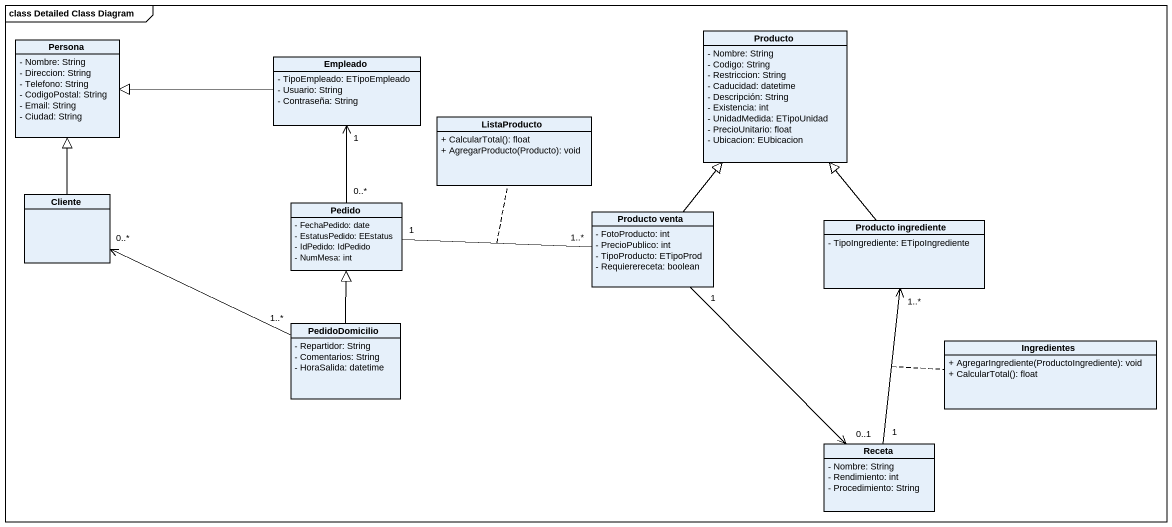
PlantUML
@startuml
mainframe class Detailed Class Diagram
hide circle
hide empty members
skinparam classAttributeIconSize 0
class Persona {
  - Nombre: String
  - Direccion: String
  - Telefono: String
  - CodigoPostal: String
  - Email: String
  - Ciudad: String
}
class Producto {
  - Nombre: String
  - Codigo: String
  - Restriccion: String
  - Caducidad: datetime
  - Descripción: String
  - Existencia: int
  - UnidadMedida: ETipoUnidad
  - PrecioUnitario: float
  - Ubicacion: EUbicacion
}
class Empleado {
  - TipoEmpleado: ETipoEmpleado
  - Usuario: String
  - Contraseña: String
}
class ListaProducto {
  + CalcularTotal(): float
  + AgregarProducto(Producto): void
}
class Cliente
class Pedido {
  - FechaPedido: date
  - EstatusPedido: EEstatus
  - IdPedido: IdPedido
  - NumMesa: int
}
class "Producto venta" as Producto_venta {
  - FotoProducto: int
  - PrecioPublico: int
  - TipoProducto: ETipoProd
  - Requierereceta: boolean
}
class "Producto ingrediente" as Producto_ingrediente {
  - TipoIngrediente: ETipoIngrediente
}
class PedidoDomicilio {
  - Repartidor: String
  - Comentarios: String
  - HoraSalida: datetime
}
class Ingredientes {
  + AgregarIngrediente(ProductoIngrediente): void
  + CalcularTotal(): float
}
class Receta {
  - Nombre: String
  - Rendimiento: int
  - Procedimiento: String
}
Empleado -left-|> Persona
Cliente -up-|> Persona
Pedido "0..*" -up-> "1" Empleado
Pedido "1" -right- "1..*" Producto_venta
(Pedido, Producto_venta) .. ListaProducto
Producto_venta -up-|> Producto
Producto_ingrediente -up-|> Producto
PedidoDomicilio "1..*" -left-> "0..*" Cliente
PedidoDomicilio -up-|> Pedido
Receta "0..1" <-up- "1" Producto_venta
Receta "1" -up-> "1..*" Producto_ingrediente
(Receta, Producto_ingrediente) .. Ingredientes
@enduml
